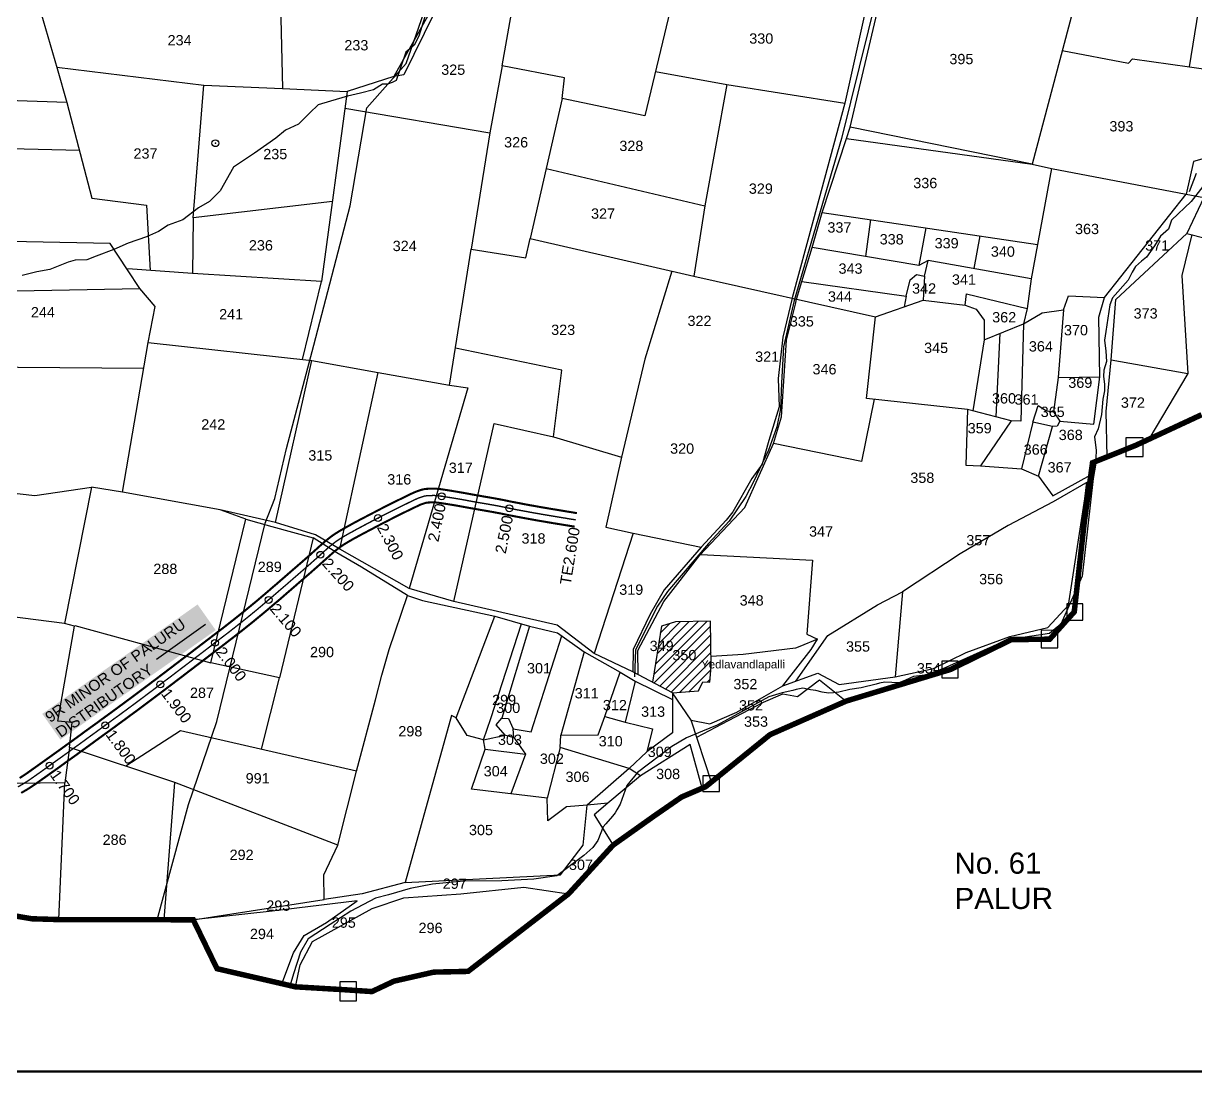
# Model space of a CAD drawing. Header units: inches. Extents: x 205997 to 211366, y 1604976 to 1613023.
# Drawn here: x 207813 to 209519, y 1604977 to 1606504 of the extents above; entities that cross this region are included whole.
import ezdxf
from ezdxf.enums import TextEntityAlignment as Align

# ---------------------------------------------------------------- set-up
doc = ezdxf.new("R2010")
doc.units = ezdxf.units.IN
doc.header["$MEASUREMENT"] = 0
doc.header["$PDMODE"] = 32
doc.header["$PDSIZE"] = 10
doc.linetypes.add('HIDDEN2', pattern=[0.1875, 0.125, -0.0625])
for name, color, linetype in [('CANAL1', 7, 'Continuous'), ('CHANAGE', 1, 'Continuous'), ('CSMark', 72, 'Continuous'), ('PAPER SIZE', 5, 'Continuous'), ('PLOT', 7, 'Continuous'), ('PLOTS', 7, 'Continuous'), ('PLOTS NO', 7, 'Continuous'), ('ROAD', 1, 'Continuous'), ('STREAM', 4, 'Continuous'), ('STRUCTURE', 5, 'Continuous'), ('TEXT', 1, 'Continuous'), ('text2', 7, 'Continuous'), ('VILLAGE BOUNDARY STONES', 1, 'Continuous'), ('VILLAGE BOUNDRY', 5, 'Continuous')]:
    doc.layers.add(name, color=color, linetype=linetype)
doc.styles.add('FONT1', font='Arial')
doc.styles.get("Standard").update_dxf_attribs({"font": 'arial.ttf'})
doc.dimstyles.get("Standard").update_dxf_attribs({"dimtxt": 0.18, "dimasz": 0.18, "dimexe": 0.18, "dimexo": 0.0625, "dimgap": 0.09, "dimtad": 0, "dimtih": 1, "dimtoh": 1, "dimdec": 4, "dimzin": 0, "dimdsep": 46, "dimtxsty": 'Standard', "dimcen": 0.09, "dimadec": 0, "dimazin": 0, "dimtfac": 1, "dimtdec": 4, "dimtofl": 0, "dimtmove": 0, "dimatfit": 3, "dimfxl": 1, "dimtolj": 1, "dimtzin": 0, "dimarcsym": 0})

msp = doc.modelspace()

# ---------------------------------------------------------------- hatches: boundary and pattern name
at = {"layer": 'ROAD'}
h = msp.add_hatch(dxfattribs=at)
h.set_pattern_fill('ANSI31', color=256, scale=71.857208, angle=0.0563)
h.set_pattern_definition([(45.0563, (209817.5645, 1606556.82), (-6.35758, 6.345095), [])])
edge = h.paths.add_edge_path()
edge.add_line((208757.4, 1605529.9), (208795.6, 1605532.7))
edge.add_line((208795.6, 1605532.7), (208801.8, 1605545.6))
edge.add_line((208801.8, 1605545.6), (208811.7, 1605545.5))
edge.add_line((208811.7, 1605545.5), (208813.9, 1605568))
edge.add_line((208813.9, 1605568), (208813, 1605633.9))
edge.add_line((208813, 1605633.9), (208761.7, 1605633.2))
edge.add_line((208761.7, 1605633.2), (208741.4, 1605627.1))
edge.add_line((208741.4, 1605627.1), (208728.6, 1605545.1))
edge.add_line((208757.4, 1605529.9), (208699.9, 1605560.2))

# ---------------------------------------------------------------- linework, layer by layer
at = {"layer": 'CANAL1', "color": 200, "linetype": 'ByBlock', "ltscale": 40, "const_width": 3}
for points in [[(207807, 1605405.8), (207812.4, 1605409.2), (207818.6, 1605413.4), (207827, 1605419.4), (207831.1, 1605422.3), (207837.4, 1605426.8), (207843.7, 1605431.3), (207850, 1605435.8), (207856.3, 1605440.3), (207862.6, 1605444.8), (207867.6, 1605448.4), (207875.2, 1605453.9), (207881.4, 1605458.4), (207887.7, 1605462.9), (207894, 1605467.5), (207900.2, 1605472.1), (207908.1, 1605477.8), (207912.8, 1605481.2), (207919.1, 1605485.7), (207925.3, 1605490.3), (207931.6, 1605494.9), (207937.8, 1605499.4), (207944.1, 1605504), (207950.3, 1605508.6), (207956.6, 1605513.2), (207962.8, 1605517.8), (207968.5, 1605522), (207975.2, 1605527), (207981.4, 1605531.6), (207987.6, 1605536.3), (207993.8, 1605540.9), (207999.9, 1605545.6), (208006.1, 1605550.2), (208012.3, 1605554.9), (208018.5, 1605559.6), (208024.6, 1605564.3), (208028.3, 1605567.1), (208037, 1605573.7), (208043.1, 1605578.4), (208049.3, 1605583.1), (208055.5, 1605587.8), (208061.6, 1605592.5), (208067.8, 1605597.2), (208073.9, 1605601.9), (208080.1, 1605606.6), (208087.8, 1605612.5), (208092.4, 1605616), (208098.5, 1605620.7), (208104.7, 1605625.4), (208110.8, 1605630.2), (208116.8, 1605634.9), (208122.9, 1605639.7), (208127.1, 1605643.1), (208134.9, 1605649.3), (208140.8, 1605654.2), (208146.8, 1605659.1), (208152.7, 1605664), (208158.6, 1605669), (208165.4, 1605674.8), (208170.3, 1605679), (208176.2, 1605684.1), (208182.1, 1605689.1), (208187.9, 1605694.2), (208193.8, 1605699.3), (208199.6, 1605704.4), (208203.1, 1605707.4), (208211.3, 1605714.5), (208217.2, 1605719.6), (208223, 1605724.7), (208228.8, 1605729.7), (208234.5, 1605734.9), (208240.5, 1605740.3), (208246, 1605745.3), (208252.1, 1605750.6), (208260.1, 1605757), (208265.3, 1605760.7), (208272.2, 1605765), (208282.4, 1605770.9), (208286.1, 1605772.9), (208292.9, 1605776.7), (208299.8, 1605780.4), (208304.6, 1605782.9), (208313.6, 1605787.6), (208320.5, 1605791.2), (208326.9, 1605794.5), (208334.3, 1605798.4), (208341.3, 1605801.9), (208349.3, 1605806), (208355.2, 1605808.9), (208362.2, 1605812.3), (208371.8, 1605817), (208376.4, 1605819.3), (208384.1, 1605822.7), (208392.4, 1605825.5), (208397.9, 1605826.7), (208410.6, 1605827.2), (208419.4, 1605826.4), (208425.6, 1605825.5), (208435.2, 1605824), (208442.9, 1605822.7), (208450.5, 1605821.4), (208458.3, 1605820), (208465.9, 1605818.6), (208475.1, 1605817), (208481.1, 1605815.9), (208488.8, 1605814.6), (208499.8, 1605812.7), (208504.2, 1605811.9), (208511.9, 1605810.4), (208519.5, 1605808.8), (208524.5, 1605807.8), (208534.6, 1605805.9), (208542.2, 1605804.4), (208549.8, 1605803), (208557.4, 1605801.7), (208565, 1605800.3), (208573.4, 1605798.9), (208580.2, 1605797.7), (208587.8, 1605796.5), (208598, 1605794.8), (208603.1, 1605793.9), (208610.8, 1605792.7), (208618.4, 1605791.4)], [(207809.3, 1605384.1), (207817.2, 1605388.7), (207823.3, 1605392.5), (207829.9, 1605396.9), (207838.6, 1605403.1), (207842.7, 1605406), (207849, 1605410.5), (207855.4, 1605415), (207861.7, 1605419.5), (207868, 1605424), (207874.3, 1605428.6), (207879.3, 1605432.2), (207886.9, 1605437.6), (207893.2, 1605442.2), (207899.5, 1605446.8), (207905.7, 1605451.3), (207912, 1605455.9), (207919.8, 1605461.6), (207924.5, 1605465), (207930.8, 1605469.6), (207937.1, 1605474.1), (207943.4, 1605478.7), (207949.6, 1605483.3), (207955.9, 1605487.9), (207962.2, 1605492.5), (207968.4, 1605497.1), (207974.7, 1605501.7), (207980.4, 1605505.9), (207987.1, 1605511), (207993.4, 1605515.6), (207999.6, 1605520.3), (208005.8, 1605524.9), (208012, 1605529.6), (208018.2, 1605534.3), (208024.4, 1605539), (208030.6, 1605543.7), (208036.7, 1605548.4), (208040.4, 1605551.1), (208049.1, 1605557.8), (208055.2, 1605562.5), (208061.4, 1605567.2), (208067.6, 1605571.9), (208073.8, 1605576.6), (208079.9, 1605581.3), (208086.1, 1605586), (208092.2, 1605590.7), (208100, 1605596.6), (208104.6, 1605600.1), (208110.7, 1605604.9), (208116.9, 1605609.6), (208123, 1605614.4), (208129.2, 1605619.2), (208135.3, 1605624), (208139.6, 1605627.5), (208147.5, 1605633.8), (208153.5, 1605638.8), (208159.5, 1605643.7), (208165.5, 1605648.7), (208171.5, 1605653.7), (208178.3, 1605659.6), (208183.4, 1605663.8), (208189.3, 1605668.9), (208195.1, 1605674), (208201, 1605679.1), (208206.9, 1605684.2), (208212.7, 1605689.3), (208216.2, 1605692.3), (208224.4, 1605699.4), (208230.3, 1605704.5), (208236.1, 1605709.6), (208242, 1605714.8), (208247.8, 1605720), (208253.9, 1605725.4), (208259.4, 1605730.4), (208265, 1605735.3), (208272.1, 1605741), (208276.4, 1605744), (208282.6, 1605747.9), (208292.2, 1605753.5), (208295.7, 1605755.4), (208302.5, 1605759.1), (208309.2, 1605762.7), (208314, 1605765.2), (208322.9, 1605769.9), (208329.7, 1605773.5), (208336.1, 1605776.8), (208343.5, 1605780.6), (208350.3, 1605784.1), (208358.2, 1605788.1), (208364.1, 1605791), (208371, 1605794.4), (208380.6, 1605799), (208384.9, 1605801.1), (208391.4, 1605804.1), (208397.8, 1605806.2), (208400.4, 1605806.8), (208410.1, 1605807.2), (208417, 1605806.5), (208422.6, 1605805.7), (208432.1, 1605804.2), (208439.6, 1605803), (208447, 1605801.7), (208454.7, 1605800.3), (208462.3, 1605798.9), (208471.6, 1605797.3), (208477.7, 1605796.2), (208485.4, 1605794.9), (208496.2, 1605793), (208500.4, 1605792.2), (208508, 1605790.8), (208515.5, 1605789.2), (208520.6, 1605788.2), (208530.9, 1605786.2), (208538.5, 1605784.8), (208546.2, 1605783.4), (208553.9, 1605782), (208561.5, 1605780.6), (208570, 1605779.2), (208576.9, 1605778), (208584.5, 1605776.7), (208594.7, 1605775.1), (208599.9, 1605774.2), (208607.5, 1605773), (208615.2, 1605771.7)]]:
    msp.add_lwpolyline(points, dxfattribs=at)
at = {"layer": 'CANAL1', "color": 1, "linetype": 'HIDDEN2', "ltscale": 40, "const_width": 2}
msp.add_lwpolyline([(207804.5, 1605392.9), (207812.1, 1605397.2), (207817.8, 1605400.8), (207824.3, 1605405.2), (207832.8, 1605411.2), (207836.9, 1605414.1), (207843.2, 1605418.6), (207849.5, 1605423.1), (207855.9, 1605427.7), (207862.2, 1605432.2), (207868.5, 1605436.7), (207873.5, 1605440.3), (207881, 1605445.7), (207887.3, 1605450.3), (207893.6, 1605454.8), (207899.9, 1605459.4), (207906.1, 1605464), (207914, 1605469.7), (207918.7, 1605473.1), (207924.9, 1605477.7), (207931.2, 1605482.2), (207937.5, 1605486.8), (207943.7, 1605491.4), (207950, 1605495.9), (207956.2, 1605500.5), (207962.5, 1605505.1), (207968.7, 1605509.7), (207974.5, 1605514), (207981.2, 1605519), (207987.4, 1605523.6), (207993.6, 1605528.3), (207999.8, 1605532.9), (208006, 1605537.6), (208012.1, 1605542.3), (208018.3, 1605547), (208024.5, 1605551.6), (208030.7, 1605556.3), (208034.3, 1605559.1), (208043, 1605565.7), (208049.2, 1605570.4), (208055.4, 1605575.1), (208061.5, 1605579.8), (208067.7, 1605584.5), (208073.9, 1605589.2), (208080, 1605593.9), (208086.2, 1605598.6), (208093.9, 1605604.6), (208098.5, 1605608.1), (208104.6, 1605612.8), (208110.8, 1605617.5), (208116.9, 1605622.3), (208123, 1605627.1), (208129.1, 1605631.9), (208133.4, 1605635.3), (208141.2, 1605641.6), (208147.2, 1605646.5), (208153.2, 1605651.4), (208159.1, 1605656.4), (208165, 1605661.4), (208171.9, 1605667.2), (208176.8, 1605671.4), (208182.7, 1605676.5), (208188.6, 1605681.6), (208194.5, 1605686.6), (208200.3, 1605691.7), (208206.2, 1605696.8), (208209.7, 1605699.8), (208217.9, 1605707), (208223.7, 1605712), (208229.6, 1605717.1), (208235.4, 1605722.3), (208241.2, 1605727.4), (208247.2, 1605732.8), (208252.7, 1605737.8), (208258.5, 1605743), (208266.1, 1605749), (208270.8, 1605752.3), (208277.4, 1605756.5), (208287.3, 1605762.2), (208290.9, 1605764.1), (208297.7, 1605767.9), (208304.5, 1605771.5), (208309.3, 1605774.1), (208318.2, 1605778.8), (208325.1, 1605782.4), (208331.5, 1605785.7), (208338.9, 1605789.5), (208345.8, 1605793), (208353.7, 1605797), (208359.6, 1605799.9), (208366.6, 1605803.3), (208376.2, 1605808), (208380.6, 1605810.2), (208387.8, 1605813.4), (208395.1, 1605815.9), (208399.2, 1605816.7), (208410.4, 1605817.2), (208418.2, 1605816.4), (208424.1, 1605815.6), (208433.6, 1605814.1), (208441.3, 1605812.9), (208448.8, 1605811.6), (208456.5, 1605810.2), (208464.1, 1605808.8), (208473.4, 1605807.1), (208479.4, 1605806.1), (208487.1, 1605804.8), (208498, 1605802.9), (208502.3, 1605802.1), (208509.9, 1605800.6), (208517.5, 1605799), (208522.5, 1605798), (208532.7, 1605796), (208540.4, 1605794.6), (208548, 1605793.2), (208555.6, 1605791.8), (208563.2, 1605790.5), (208571.7, 1605789), (208578.5, 1605787.9), (208586.2, 1605786.6), (208596.4, 1605784.9), (208601.5, 1605784.1), (208609.1, 1605782.8), (208616.8, 1605781.6)], dxfattribs=at)
at = {"layer": 'CSMark'}
for p in [(208421.5, 1605816), (208328.8, 1605784.3), (208519.9, 1605798.5), (208244.9, 1605730.8), (208169.5, 1605665.1), (208091.4, 1605602.6), (208011.9, 1605542.1), (207931.6, 1605482.5), (207850.5, 1605423.9)]:
    msp.add_point(p, dxfattribs=at)
at = {"layer": 'PLOT'}
for points in [[(208938.3, 1606103), (208945.8, 1606128.7), (208960.8, 1606177.9), (208975.7, 1606229.3), (209010.7, 1606336.8), (209016, 1606353.1), (209057.3, 1606528.3), (209107.7, 1606722.9), (209136.2, 1606807), (209298.3, 1606776.3), (209280.3, 1606677.1), (209329, 1606668.3), (209299.4, 1606570.5), (209351, 1606563.3), (209281.4, 1606299.4), (209016, 1606353.1)], [(209510.1, 1606441.3), (209528.5, 1606555.5), (209535, 1606598.1), (209583.9, 1606594.2), (209636.8, 1606599.2), (209645.1, 1606641.2), (209542.7, 1606649.8), (209565.6, 1606784.1), (209762, 1606765.2), (209746.1, 1606661), (209652.6, 1606671.4), (209645.1, 1606641.2)], [(208871.8, 1606772.1), (209088.3, 1606714), (209036.7, 1606515), (209008.6, 1606388.5)], [(208693.6, 1606717.1), (208663.2, 1606553.4), (208757.1, 1606536), (208717.4, 1606369.9), (208596.7, 1606395.1), (208600.3, 1606425.3), (208509.7, 1606442.6), (208539.8, 1606613), (208451.1, 1606578), (208427.7, 1606583.1)], [(208194, 1606553), (208407.8, 1606556.9), (208405.8, 1606523.3), (208351.7, 1606427.3), (208284, 1606405.1)], [(208407.8, 1606556.9), (208420, 1606556.9), (208410.6, 1606519.1), (208366.6, 1606429.6), (208351.7, 1606427.3)], [(207831.3, 1606544.2), (207861.7, 1606438.7), (207875.7, 1606389.3), (207912.2, 1606250.1), (207991.9, 1606239.9), (207997.2, 1606144.7)], [(208186.3, 1606553.2), (208189.7, 1606409.5)], [(209325.1, 1606465.1), (209421.7, 1606446.4), (209427.3, 1606452.9), (209510.1, 1606441.3), (209560.8, 1606434.1), (209545.1, 1606311.5), (209516.3, 1606303.2), (209505.6, 1606255.9)], [(207861.1, 1606440.8), (208075.2, 1606414.5), (208189.7, 1606409.5), (208284, 1606405.1), (208246.7, 1606128.6)], [(208509.7, 1606442.6), (208491.5, 1606345.1), (208464.5, 1606175.7)], [(208732.8, 1606434.2), (208836.6, 1606415.2), (208804.4, 1606238.9), (208788.8, 1606136.4)], [(208262.4, 1606245.3), (208059.9, 1606221.5), (208075.2, 1606414.5)], [(208836.6, 1606415.2), (209008.6, 1606388.5), (208962.3, 1606217.3), (208931.8, 1606104.7)], [(207875.7, 1606389.3), (207673.6, 1606396.2)], [(208596.7, 1606395.1), (208550.4, 1606191.2)], [(208280.7, 1606380.8), (208491.5, 1606345.1)], [(208432.7, 1605977.6), (208464.5, 1606175.7), (208543.9, 1606163), (208550.4, 1606191.2), (208788.8, 1606136.4), (209052.9, 1606077.3), (209122.3, 1606101.3), (209183.7, 1606094.2), (209185.6, 1606110.7), (209274.1, 1606089.2), (209268.7, 1606067), (209296, 1606082.9), (209326.7, 1606087.3), (209334.1, 1606107.8), (209386.5, 1606105.2), (209505.6, 1606255.9), (209531.1, 1606250.7), (209506.6, 1606198.7), (209588.5, 1606177.7), (209618.9, 1606177.1), (209660.5, 1606274), (209723.6, 1606337.2), (209736.1, 1606335.5)], [(209010.7, 1606336.8), (209281.4, 1606299.4), (209309.2, 1606293), (209279.9, 1606132.6), (209274.1, 1606089.2)], [(207672.5, 1606325.2), (207894, 1606319.7)], [(208573.5, 1606293.1), (208804.4, 1606238.9)], [(209309.2, 1606293), (209505.6, 1606255.9)], [(208059.9, 1606221.5), (208058.5, 1606140.1)], [(208975.7, 1606229.3), (209289, 1606182.6)], [(209046, 1606218.8), (209038.5, 1606165)], [(209126.6, 1606206.8), (209116.2, 1606152)], [(209396.3, 1606014.7), (209402.9, 1606102.4), (209506.6, 1606198.7)], [(209513.5, 1606197), (209498.9, 1606137.6), (209507.7, 1605994.7), (209451, 1605899)], [(207956.9, 1605821.7), (207994, 1606039.8), (208004.3, 1606092.4), (207981.9, 1606118.3), (207964, 1606145.8), (207939, 1606184), (207670.5, 1606189.4), (207669.4, 1606113.7), (207699.7, 1606113.3), (207981.9, 1606118.3)], [(209204.8, 1606195.1), (209196.3, 1606147.4)], [(209279.9, 1606132.6), (209129.6, 1606159.2), (209116.2, 1606152), (208960.8, 1606177.9)], [(208219, 1606015), (208246.7, 1606128.6), (208058.5, 1606140.1), (207964.6, 1606147.1)], [(209124.5, 1606136.6), (209129.6, 1606159.2)], [(208756.6, 1606143.8), (208717.1, 1606015.5), (208683.1, 1605873), (208660.6, 1605770.8), (208700.4, 1605762.1), (208799.4, 1605742.1)], [(208945.8, 1606128.7), (209097.8, 1606107.2), (209094.7, 1606091.8)], [(209097.8, 1606107.2), (209103.5, 1606130.9), (209113, 1606139), (209124.5, 1606136.6), (209122.3, 1606101.3)], [(208931.8, 1606104.4), (208918.4, 1606047.8), (208911.4, 1605987.3), (208913, 1605946.3), (208897.8, 1605897.1), (208887.9, 1605862.5), (208873, 1605841.6), (208845.6, 1605793.2), (208835.5, 1605781.1), (208799.4, 1605742.1), (208745.5, 1605679.8), (208725.1, 1605644.4), (208700.1, 1605592.7), (208699.9, 1605560.2), (208643.6, 1605587.3), (208589.4, 1605628.1), (208439.4, 1605662.6), (208374.2, 1605681.6)], [(209051.3, 1605957.2), (209032.7, 1605866.5), (208904.7, 1605892.7), (208916.1, 1605931.5), (208923.7, 1606043.3), (208936.6, 1606095.7), (208938.3, 1606103)], [(209326.7, 1606087.3), (209319.3, 1605989.1), (209379.7, 1605989.8), (209378.4, 1606076.5), (209386.5, 1606105.2)], [(209268.7, 1606067), (209264.5, 1605925.5), (209250.5, 1605925.9), (209194.7, 1605940.2), (209186.9, 1605942.2), (209040, 1605958.5), (209052.9, 1606077.3)], [(209183.7, 1606094.2), (209199.5, 1606088.2), (209211.1, 1606072.5), (209211.1, 1606043.9), (209194.7, 1605940.2)], [(209211.1, 1606043.9), (209268.7, 1606067)], [(209234.2, 1606053.2), (209228.3, 1605931.6)], [(207994, 1606039.8), (208232.4, 1606013.5)], [(208584.5, 1605902.4), (208596.2, 1605999.6), (208441.4, 1606031.8)], [(208179.5, 1605778), (208232.4, 1606013.5), (208329, 1605996.2), (208432.7, 1605977.6), (208459.5, 1605973.8), (208374.1, 1605681.5), (208273.3, 1605739.2), (208329, 1605996.2)], [(209390.4, 1605873.4), (209388.8, 1605939.4), (209396.3, 1606014.7), (209507.7, 1605994.7)], [(207987.6, 1606001.8), (207681.9, 1606004.5)], [(209319.3, 1605989.1), (209312.1, 1605939.1), (209321.6, 1605925.3), (209371.1, 1605920.8), (209379.7, 1605989.8)], [(209186.9, 1605942.2), (209184.6, 1605861.3), (209205.9, 1605860.2), (209265.9, 1605856), (209290.3, 1605845.3), (209311.5, 1605816.8), (209366.7, 1605847.3)], [(209321.6, 1605925.3), (209317.7, 1605917.8), (209310.8, 1605917.4), (209282.1, 1605923.9), (209289.8, 1605947.9), (209302.1, 1605940.4), (209312.1, 1605939.1)], [(209250.5, 1605925.9), (209205.9, 1605860.2)], [(209282.1, 1605923.9), (209265.9, 1605856)], [(208439.4, 1605662.6), (208497.8, 1605922), (208584.5, 1605902.4), (208683.1, 1605873)], [(209290.3, 1605845.3), (209310.8, 1605917.4)], [(208707.6, 1605556.2), (208707, 1605591.5), (208745, 1605662.9), (208797.5, 1605730.1), (208863, 1605799.6), (208904.7, 1605892.7)], [(209365.5, 1605839.1), (209311.7, 1605807.8), (209246.5, 1605773.4), (209176.2, 1605732.1), (209092.4, 1605677), (209081.7, 1605553.1), (209137.5, 1605565.1), (209185, 1605588.5), (209248.6, 1605611.8), (209303.9, 1605624.8), (209334, 1605657.4), (209358, 1605812.4), (209360.7, 1605836.3)], [(207622.9, 1605835.7), (207649.5, 1605837.5), (207829.2, 1605817.3), (207911.6, 1605829.4), (207872.3, 1605630.6), (207708.9, 1605651.7), (207689.5, 1605502.9), (207677.7, 1605350), (207629.5, 1605355.2)], [(207887.3, 1605627.9), (208085.6, 1605573.3), (208136.5, 1605782.7), (208099, 1605796.2), (207956.9, 1605821.7), (207911.6, 1605829.4)], [(208273.3, 1605739.2), (208238, 1605759.8), (208179.5, 1605778), (208099, 1605796.2)], [(208136.5, 1605782.7), (208174.1, 1605772.1), (208234.5, 1605755.4)], [(208297.7, 1605415.9), (208325.3, 1605519.6), (208334.2, 1605555.7), (208345.1, 1605593), (208371.5, 1605671.4), (208304.8, 1605712.7), (208268.9, 1605733.4), (208234.5, 1605755.4), (208185.4, 1605551.6), (208085.6, 1605573.3)], [(208700.4, 1605762.1), (208643.6, 1605587.3)], [(208798.7, 1605731.4), (208961.5, 1605722.9), (208953.3, 1605615.2), (208968.9, 1605608), (208942.8, 1605597.2), (208936.8, 1605594.7), (208860.5, 1605585.4), (208813.7, 1605582.8)], [(208371.5, 1605671.4), (208393.4, 1605664.1), (208498.9, 1605641.3), (208549.4, 1605627.1), (208590.3, 1605617), (208628.9, 1605589.4), (208681.2, 1605560.1), (208703, 1605546.6), (208688.8, 1605486.9), (208728.2, 1605477.5), (208720.2, 1605443.7), (208694.5, 1605419.7), (208633.1, 1605366.4), (208603.1, 1605363.8), (208575.9, 1605343.4), (208575.3, 1605376.3), (208465.1, 1605389.8), (208484.7, 1605447.8), (208482.5, 1605461.6), (208458.6, 1605467.8), (208442.5, 1605493.2), (208436, 1605496.9), (208368.1, 1605253.5), (208305.5, 1605237.1), (208250.4, 1605228.9)], [(208937.1, 1605546.8), (208983.7, 1605613.1), (209056, 1605657.8), (209092.4, 1605677)], [(208442.5, 1605493.2), (208498.9, 1605641.3)], [(208757.4, 1605529.9), (208795.6, 1605532.7), (208801.8, 1605545.6), (208811.7, 1605545.5), (208813.9, 1605568), (208813, 1605633.9), (208761.7, 1605633.2), (208741.4, 1605627.1), (208728.6, 1605545.1)], [(207879.5, 1605450.4), (207883.6, 1605486.4), (207862.7, 1605488.8), (207887.1, 1605627.1), (207872.3, 1605630.6)], [(208482.5, 1605461.6), (208493.2, 1605492.6), (208537.8, 1605630.3)], [(208549.4, 1605627.1), (208509.1, 1605493), (208518.6, 1605492.5), (208525.6, 1605477.5), (208551.6, 1605473), (208596.2, 1605612.8)], [(208784.8, 1605490.2), (208811.9, 1605484.9), (208851.3, 1605501.9), (208891.1, 1605524.5), (208918.1, 1605539.9), (208959.4, 1605592.9), (208968.9, 1605608)], [(208628.9, 1605589.4), (208595.1, 1605468.1)], [(208159.3, 1605447.6), (208185.4, 1605551.6)], [(208659, 1605495.2), (208681.2, 1605560.1)], [(208757.4, 1605529.9), (208699.9, 1605560.2)], [(208792.9, 1605465.2), (208839.2, 1605489.5), (208890.1, 1605516.2), (208918.2, 1605528.4), (208939.5, 1605524.7), (208971.5, 1605548.8), (209010.4, 1605517.8)], [(208918.1, 1605539.9), (208969.3, 1605558.6), (209000, 1605542), (209081.7, 1605553.1)], [(208703, 1605546.6), (208757.5, 1605520.2)], [(208814.1, 1605399.8), (208784.8, 1605490.2), (208757.4, 1605529.9), (208757.7, 1605471.5), (208720.2, 1605443.7)], [(207864.1, 1605199.7), (207872.8, 1605398.7), (207764.9, 1605397.4), (207769.1, 1605498.3), (207689.5, 1605502.9)], [(208482.5, 1605461.6), (208514, 1605468.2), (208500.6, 1605483.4), (208509.1, 1605493)], [(208594, 1605450.2), (208595.1, 1605468.1), (208649.2, 1605468.8), (208659, 1605495.2), (208688.8, 1605486.9)], [(208270.3, 1605307.9), (208297.7, 1605415.9), (208041.4, 1605474.5), (207961.6, 1605423.1)], [(208514.3, 1605468.3), (208526.6, 1605464.9), (208525.6, 1605477.5)], [(208526.6, 1605464.9), (208543.3, 1605440.4)], [(208017.6, 1605199.5), (208033, 1605399.3), (207879.5, 1605450.4), (207872.8, 1605398.7)], [(208484.7, 1605447.8), (208543.3, 1605440.4), (208522.4, 1605382.8)], [(208711.2, 1605409.1), (208694.5, 1605419.7), (208594, 1605450.2), (208575.3, 1605376.3)], [(208800.9, 1605391.1), (208783.2, 1605454.7), (208711.2, 1605409.1), (208663.6, 1605369.1), (208633.1, 1605366.4)], [(208059.8, 1605199.4), (208250.4, 1605228.9), (208250.1, 1605264.8), (208270.3, 1605307.9), (208033, 1605399.3)], [(208368.1, 1605253.5), (208594.7, 1605264.8), (208627.7, 1605308.2), (208633.1, 1605366.4)], [(208663.6, 1605369.1), (208643.7, 1605352.4), (208671.1, 1605308.1)], [(208208.6, 1605101.8), (208215.3, 1605133.9), (208233.3, 1605168), (208320.1, 1605215.9), (208366.4, 1605231.4), (208449.3, 1605237), (208540.9, 1605246.8), (208606.3, 1605237.2)], [(208188.8, 1605106.4), (208205.7, 1605151.2), (208221.1, 1605176.7), (208253.7, 1605195.3), (208298.5, 1605226.9), (208174.9, 1605211.9), (208059.8, 1605199.4)]]:
    msp.add_lwpolyline(points, dxfattribs=at)
at = {"layer": 'ROAD'}
for points in [[(208007.1, 1605199.5), (208052.8, 1605367.4), (208094.3, 1605487.9), (208164.3, 1605776.6), (208178.8, 1605812.8), (208195.5, 1605885.6), (208235.4, 1606035.8), (208288.1, 1606238.6), (208312.3, 1606381.4), (208369.9, 1606446), (208450.6, 1606678.9), (208503.3, 1606880.1), (208553.1, 1606938.9), (208562.2, 1606973.2), (208576.9, 1607044.2), (208632.9, 1607231.6), (208731.7, 1607410.6), (208781.3, 1607547.5), (208854.2, 1607668.1), (208888, 1607753.5), (208972.2, 1607911.2), (209133.7, 1608037.8), (209158.4, 1608190.9)], [(209094.4, 1606703.9), (209003.4, 1606336.8), (208934.9, 1606101), (208919.3, 1606033.4), (208916.5, 1605980.8), (208914.7, 1605943.5), (208909.4, 1605917.1), (208897.3, 1605883.3), (208875.3, 1605836.9), (208864.5, 1605815.5), (208840, 1605779.7), (208809.8, 1605747), (208750.5, 1605677.3), (208735.9, 1605656.2), (208703.5, 1605592.4), (208702.2, 1605553)]]:
    msp.add_lwpolyline(points, dxfattribs=at)
at = {"layer": 'STREAM'}
for points in [[(208401.1, 1606528.2), (208392.6, 1606499.9), (208388.4, 1606485.9), (208381.3, 1606472.6), (208369.2, 1606462.5), (208355, 1606421.1), (208349.2, 1606418.3), (208342.8, 1606415.9), (208335.1, 1606415.8), (208322.4, 1606407.5), (208303.3, 1606403), (208284.6, 1606398.3), (208259.6, 1606391.1), (208241.7, 1606386), (208229.3, 1606374), (208212.9, 1606357.6), (208193.9, 1606348.9), (208180, 1606337.2), (208148.9, 1606315.7), (208118.6, 1606295.1), (208098.8, 1606260.6), (208083.3, 1606245), (208067.3, 1606235.9), (208044.8, 1606218.6), (208023.1, 1606210.8), (208009.3, 1606201.3), (207991.6, 1606193.9), (207965.2, 1606184.4), (207944.4, 1606175.3), (207918.5, 1606165.7), (207905, 1606160.1), (207887.7, 1606159.7), (207877.8, 1606156.6), (207851.1, 1606145.9), (207832, 1606142.8), (207810.8, 1606137.6)], [(209550.3, 1606293.3), (209512.9, 1606245.2), (209484.1, 1606217.9), (209479.6, 1606204.9), (209467.9, 1606194.8), (209459.1, 1606180.6), (209447.5, 1606164), (209440.2, 1606158.2), (209431.5, 1606150.3), (209426.8, 1606142.2), (209421, 1606130.4), (209398.4, 1606104.8), (209394.5, 1606094.5), (209389.9, 1606065.6), (209388.3, 1606055.9), (209386.3, 1606043.3), (209388.3, 1606027.1), (209389.6, 1606012.2), (209385.5, 1605999.6), (209385.1, 1605990.3), (209386.3, 1605979), (209386.4, 1605969.7), (209384.3, 1605957.5), (209382.3, 1605935), (209377.5, 1605914.3), (209371.8, 1605902.6), (209374.5, 1605882.6), (209373.2, 1605861.1), (209369.8, 1605841.7), (209354, 1605699.6), (209323, 1605630), (209306.6, 1605616.3), (209264.9, 1605609.9), (209220.2, 1605595.7), (209151.3, 1605564.9), (209125.5, 1605555.7), (209108.4, 1605553.5), (209096.8, 1605548.3), (209087.3, 1605544.5), (209066.9, 1605545.3), (209059, 1605543.8), (209054.1, 1605542.6), (209032.1, 1605537.1), (209015.9, 1605534.6), (208999.9, 1605530.9), (208991.8, 1605529.9), (208984.6, 1605529.3), (208975.3, 1605531), (208966.3, 1605533.4), (208958.7, 1605534.2), (208947.4, 1605536.7), (208937.6, 1605534.8), (208933, 1605533.3), (208917.2, 1605529.7), (208897.7, 1605524.2), (208822.7, 1605482.9), (208801, 1605473.9), (208778.1, 1605464.4), (208756.6, 1605451.9), (208706.8, 1605413.9), (208691.1, 1605395), (208681.2, 1605367.5), (208676.7, 1605359.4), (208674, 1605354.9), (208670.4, 1605350.3), (208660.4, 1605339.1), (208656.8, 1605334.6), (208648.7, 1605314.7), (208641.5, 1605304.8), (208628.7, 1605293.2), (208589.3, 1605263.3), (208555.8, 1605258.7), (208509.2, 1605256), (208453.1, 1605255.5), (208408.2, 1605251.3), (208375.7, 1605245), (208344, 1605235.5), (208325, 1605230.9), (208289.4, 1605212.1), (208259.1, 1605192.7), (208226.9, 1605171.8), (208216.1, 1605152.4), (208205.7, 1605120.7), (208200.3, 1605102.6)], [(209519.8, 1606285.9), (209509.7, 1606259)]]:
    msp.add_lwpolyline(points, dxfattribs=at)
at = {"layer": 'text2', "color": 2, "linetype": 'Continuous'}
msp.add_point((208092, 1606330, 49), dxfattribs=at)
at = {"layer": 'VILLAGE BOUNDARY STONES'}
for points in [[(209442.8, 1605900.9), (209417.4, 1605900.9), (209417.5, 1605874.1), (209442.9, 1605874.1)], [(209354.9, 1605659.2), (209331.6, 1605659.2), (209331.7, 1605635.4), (209354.9, 1605635.4)], [(209318.7, 1605620.8), (209294.5, 1605620.7), (209294.5, 1605595.2), (209318.8, 1605595.3)], [(209173.3, 1605575.8), (209149.5, 1605575.8), (209149.5, 1605551.7), (209173.3, 1605551.7)], [(208825.9, 1605409), (208801.6, 1605409), (208801.6, 1605386.2), (208825.9, 1605386.3)], [(208297.7, 1605109.1), (208273, 1605109.1), (208273, 1605081.5), (208297.7, 1605081.5)]]:
    msp.add_lwpolyline(points, close=True, dxfattribs=at)
at = {"layer": 'VILLAGE BOUNDRY', "const_width": 3}
msp.add_lwpolyline([(205998.3, 1612514.8), (211364.7, 1612514.8), (211364.7, 1604978.5), (205998.3, 1604978.5)], close=True, dxfattribs=at)
at = {"layer": 'VILLAGE BOUNDRY', "const_width": 8}
msp.add_lwpolyline([(207727.4, 1605217.4), (207824.7, 1605200.9), (207864.1, 1605199.7), (208059.8, 1605199.4), (208094.4, 1605128.2), (208208.6, 1605101.8), (208282.8, 1605097.4), (208319.9, 1605094.9), (208352.2, 1605110.1), (208409.9, 1605123.2), (208460, 1605124.3), (208606.3, 1605237.2), (208671.1, 1605308.1), (208731.5, 1605351), (208770.9, 1605378.2), (208805.9, 1605393.2), (208899.5, 1605468.9), (209010.4, 1605517.8), (209162.2, 1605563.8), (209251, 1605607.3), (209306.8, 1605607.9), (209342.5, 1605647.7), (209357.1, 1605778.1), (209369.1, 1605864.8), (209432, 1605890.1), (209527.9, 1605934.7)], dxfattribs=at)

# ---------------------------------------------------------------- texts
at = {"layer": 'CHANAGE', "style": 'FONT1'}
for s, rotation, p in [('2.400', 78.6548, (208419.9, 1605805.1)), ('2.500', 78.6548, (208517.8, 1605787.8)), ('TE2.600', 80.6873, (208615, 1605770.7))]:
    msp.add_text(s, height=16, rotation=rotation, dxfattribs=at).set_placement(p, align=Align.MIDDLE_RIGHT)
for s, rotation, p in [('2.300', 297.3849, (208333.9, 1605774.5)), ('2.200', 312.0213, (208252.3, 1605722.6)), ('2.100', 310.3402, (208176.6, 1605656.8)), ('2.000', 307.4323, (208098.1, 1605593.9)), ('1.900', 307.1066, (208018.5, 1605533.3)), ('1.800', 306.0865, (207938, 1605473.6)), ('1.700', 305.5386, (207856.9, 1605414.9))]:
    msp.add_text(s, height=16, rotation=rotation, dxfattribs=at).set_placement(p, align=Align.MIDDLE_LEFT)
at = {"layer": 'PLOTS', "color": 30}
msp.add_text('Yedlavandlapalli', height=12.01, rotation=0.0563, dxfattribs=at).set_placement((208860.2, 1605571.4), align=Align.MIDDLE_CENTER)
at = {"layer": 'PLOTS NO'}
for s, p in [('234', (208022.4, 1606472.4)), ('330', (208869.3, 1606474.9)), ('233', (208279.8, 1606465.1)), ('395', (209160.7, 1606445)), ('325', (208420.8, 1606429.5)), ('393', (209393.7, 1606347.1)), ('326', (208512.4, 1606323.8)), ('328', (208680.2, 1606318.6)), ('237', (207972.8, 1606307.5)), ('235', (208161.7, 1606306.7)), ('329', (208868.7, 1606256.3)), ('336', (209108.1, 1606264.5)), ('327', (208639, 1606220)), ('337', (208983.1, 1606199.9)), ('338', (209059.2, 1606182.6)), ('363', (209343.6, 1606197.6)), ('236', (208140.8, 1606173.8)), ('324', (208350.2, 1606172.9)), ('339', (209139.2, 1606176.9)), ('340', (209221.1, 1606164.7)), ('371', (209445.8, 1606173.6)), ('343', (208999.3, 1606139.9)), ('341', (209164.4, 1606123.9)), ('344', (208983.9, 1606099.3)), ('342', (209106.4, 1606111)), ('244', (207823.4, 1606076.4)), ('241', (208097.5, 1606073.5)), ('322', (208779.4, 1606063.9)), ('335', (208928.4, 1606063.1)), ('362', (209223, 1606069.1)), ('373', (209428.9, 1606074.7)), ('323', (208580.9, 1606050.8)), ('370', (209327.5, 1606050.3)), ('321', (208877.9, 1606011.7)), ('345', (209123.9, 1606024.5)), ('364', (209276.4, 1606026.7)), ('346', (208961.4, 1605993.4)), ('369', (209333.8, 1605973.8)), ('360', (209222.7, 1605951)), ('361', (209255.6, 1605949.4)), ('372', (209410.4, 1605944.8)), ('365', (209293.6, 1605931.4)), ('242', (208071.4, 1605913.1)), ('359', (209187.3, 1605907.6)), ('368', (209319.9, 1605897.8)), ('320', (208754.1, 1605877.9)), ('366', (209268.9, 1605876.5)), ('315', (208227.3, 1605868)), ('317', (208431.8, 1605850)), ('367', (209303.7, 1605850.6)), ('316', (208342.2, 1605833.1)), ('358', (209103.8, 1605835.4)), ('347', (208956.4, 1605757.3)), ('318', (208537.7, 1605747.1)), ('357', (209185.4, 1605744.5)), ('289', (208153.7, 1605705.7)), ('288', (208001.7, 1605702.8)), ('356', (209204, 1605687.9)), ('319', (208680, 1605672.5)), ('348', (208855.3, 1605656.9)), ('349', (208724.3, 1605590.6)), ('355', (209010.2, 1605589.8)), ('290', (208229.8, 1605581.7)), ('350', (208757.4, 1605577.2)), ('301', (208545.7, 1605558.1)), ('354', (209113.4, 1605558)), ('352', (208846.2, 1605535)), ('287', (208055, 1605522.4)), ('311', (208615.2, 1605521.7)), ('299', (208494.9, 1605511.9)), ('300', (208500.9, 1605500.5)), ('312', (208656.2, 1605504.4)), ('352', (208854.4, 1605504.1)), ('313', (208711.9, 1605494.9)), ('298', (208358.4, 1605466.4)), ('353', (208861.7, 1605480.4)), ('303', (208503.4, 1605454)), ('310', (208650.1, 1605451.9)), ('309', (208721.5, 1605436.4)), ('302', (208564.4, 1605426.4)), ('991', (208136.1, 1605397.9)), ('304', (208482.7, 1605408.2)), ('306', (208601.8, 1605400.1)), ('308', (208733.7, 1605404.2)), ('305', (208461.2, 1605322.6)), ('286', (207927.8, 1605308.5)), ('292', (208112.7, 1605286.5)), ('307', (208606.8, 1605272)), ('297', (208423, 1605244.5)), ('293', (208166.1, 1605212.5)), ('295', (208261.5, 1605187.8)), ('296', (208387.8, 1605180)), ('294', (208142.3, 1605171.3))]:
    msp.add_text(s, height=15, dxfattribs=at).set_placement(p)
at = {"layer": 'STRUCTURE', "color": 5, "insert": (207842.2, 1605498.8), "char_height": 16, "width": 273.397, "attachment_point": 1, "rotation": 35.164, "style": 'FONT1', "bg_fill": 1, "box_fill_scale": 1.1, "bg_fill_color": 7, "bg_fill_true_color": 16777215, "bg_fill_transparency": 0}
msp.add_mtext('{\\C1;9R MINOR OF PALURU DISTRIBUTORY}', dxfattribs=at)
at = {"layer": 'TEXT', "insert": (209168.1, 1605297.2), "char_height": 30.8, "width": 460.149, "attachment_point": 1, "rotation": 0.0563}
msp.add_mtext('No. 61\\PPALUR', dxfattribs=at)

# ---------------------------------------------------------------- leaders
at = {"layer": 'PAPER SIZE', "color": 1}
msp.add_leader([(208077.7, 1605629.2), (208006.3, 1605578.4)], dimstyle='Standard', override={"dimasz": 40, "dimgap": 0.09, "dimtad": 0, "dimtfill": 2, "dimtfillclr": 5}, dxfattribs=at)

doc.saveas('drawing.dxf')
